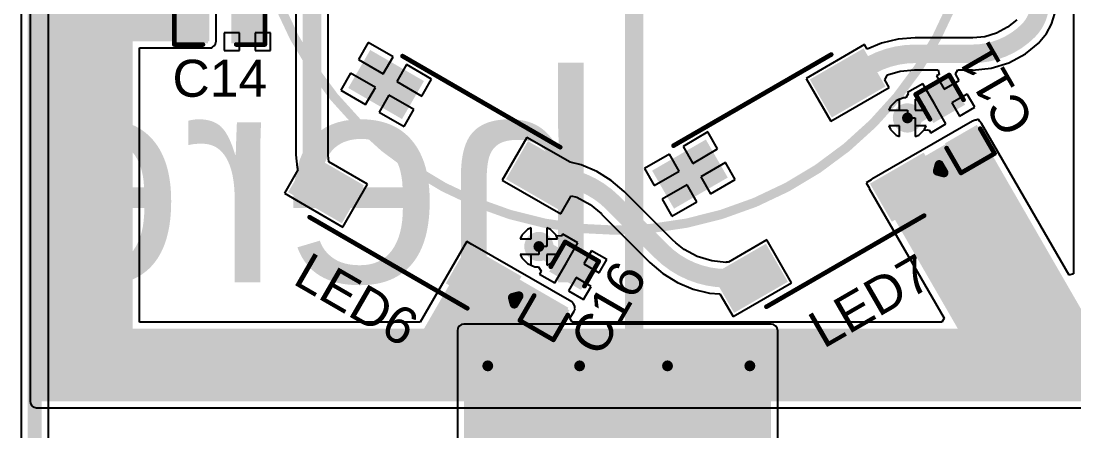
# Model space of a CAD drawing. Header units: millimetres. Extents: x -8 to 110, y -24 to 86.
# Drawn here: x 23.68 to 52.59, y 9.49 to 20.74 of the extents above; entities that cross this region are included whole.
import ezdxf

# ---------------------------------------------------------------- set-up
doc = ezdxf.new("R2010")
doc.units = ezdxf.units.MM
for name, color, linetype in [('BottomLayer', 5, 'Continuous'), ('BottomOverlay', 54, 'Continuous'), ('BottomSolder', 6, 'Continuous'), ('Mechanical1', 6, 'Continuous'), ('TopLayer', 1, 'Continuous'), ('TopOverlay', 2, 'Continuous'), ('TopPaste', 8, 'Continuous'), ('TopSolder', 216, 'Continuous'), ('ViaHoleLayer', 16, 'Continuous')]:
    doc.layers.add(name, color=color, linetype=linetype)
doc.styles.add('Arial', font='', dxfattribs={"height": 0.2})
doc.styles.get('Arial').set_extended_font_data('Arial')

# ---------------------------------------------------------------- blocks, each defined once
blk = doc.blocks.new('WS2812B_XF02_W_27')
at = {"layer": 'TopLayer'}
for points in [[(-3.25, 2.15), (-1.75, 2.15), (-1.75, 1.15), (-3.25, 1.15)], [(3.25, 1.15), (1.75, 1.15), (1.75, 2.15), (3.25, 2.15)], [(-3.25, -1.15), (-1.75, -1.15), (-1.75, -2.15), (-3.25, -2.15)], [(1.75, -1.15), (3.25, -1.15), (3.25, -2.15), (1.75, -2.15)]]:
    blk.add_hatch(color=1, dxfattribs=at).paths.add_polyline_path(points)
at = {"layer": 'TopPaste'}
for points in [[(-3.25, 2.15), (-1.75, 2.15), (-1.75, 1.15), (-3.25, 1.15)], [(3.25, 1.15), (1.75, 1.15), (1.75, 2.15), (3.25, 2.15)], [(-3.25, -1.15), (-1.75, -1.15), (-1.75, -2.15), (-3.25, -2.15)], [(1.75, -1.15), (3.25, -1.15), (3.25, -2.15), (1.75, -2.15)]]:
    blk.add_hatch(color=8, dxfattribs=at).paths.add_polyline_path(points)
at = {"layer": 'TopSolder'}
for points in [[(-3.352, 2.252), (-1.648, 2.252), (-1.648, 1.048), (-3.352, 1.048)], [(3.352, 1.048), (1.648, 1.048), (1.648, 2.252), (3.352, 2.252)], [(-3.352, -1.048), (-1.648, -1.048), (-1.648, -2.252), (-3.352, -2.252)], [(1.648, -1.048), (3.352, -1.048), (3.352, -2.252), (1.648, -2.252)]]:
    blk.add_hatch(color=216, dxfattribs=at).paths.add_polyline_path(points)
at = {"layer": 'TopOverlay'}
for points, const_width in [([(2.5, 2.551), (-2.5, 2.551)], 0.127), ([(-3.429, 1.676), (-3.556, 1.803)], 0.254), ([(-3.556, 1.549), (-3.556, 1.803)], 0.254), ([(-3.429, 1.676), (-3.556, 1.549)], 0.254), ([(2.5, -2.551), (-2.5, -2.551)], 0.127)]:
    blk.add_lwpolyline(points, dxfattribs=dict(at, const_width=const_width))
for points, const_width in [([(-2.532, 2.551, 1), (-2.468, 2.551, 1)], 0.0635), ([(2.468, 2.551, 1), (2.532, 2.551, 1)], 0.0635), ([(-3.62, 1.803, 1), (-3.493, 1.803, 1)], 0.127), ([(-3.62, 1.803, 1), (-3.493, 1.803, 1)], 0.127), ([(-3.493, 1.676, 1), (-3.365, 1.676, 1)], 0.127), ([(-3.493, 1.676, 1), (-3.365, 1.676, 1)], 0.127), ([(-3.62, 1.549, 1), (-3.493, 1.549, 1)], 0.127), ([(-3.62, 1.549, 1), (-3.493, 1.549, 1)], 0.127), ([(-2.532, -2.551, 1), (-2.468, -2.551, 1)], 0.0635), ([(2.468, -2.551, 1), (2.532, -2.551, 1)], 0.0635)]:
    blk.add_lwpolyline(points, format="xyb", close=True, dxfattribs=dict(at, const_width=const_width))
blk = doc.blocks.new('WS2812B_XF02_W_28')
at = {"layer": 'TopLayer'}
for points in [[(-3.25, 2.15), (-1.75, 2.15), (-1.75, 1.15), (-3.25, 1.15)], [(3.25, 1.15), (1.75, 1.15), (1.75, 2.15), (3.25, 2.15)], [(-3.25, -1.15), (-1.75, -1.15), (-1.75, -2.15), (-3.25, -2.15)], [(1.75, -1.15), (3.25, -1.15), (3.25, -2.15), (1.75, -2.15)]]:
    blk.add_hatch(color=1, dxfattribs=at).paths.add_polyline_path(points)
at = {"layer": 'TopPaste'}
for points in [[(-3.25, 2.15), (-1.75, 2.15), (-1.75, 1.15), (-3.25, 1.15)], [(3.25, 1.15), (1.75, 1.15), (1.75, 2.15), (3.25, 2.15)], [(-3.25, -1.15), (-1.75, -1.15), (-1.75, -2.15), (-3.25, -2.15)], [(1.75, -1.15), (3.25, -1.15), (3.25, -2.15), (1.75, -2.15)]]:
    blk.add_hatch(color=8, dxfattribs=at).paths.add_polyline_path(points)
at = {"layer": 'TopSolder'}
for points in [[(-3.352, 2.252), (-1.648, 2.252), (-1.648, 1.048), (-3.352, 1.048)], [(3.352, 1.048), (1.648, 1.048), (1.648, 2.252), (3.352, 2.252)], [(-3.352, -1.048), (-1.648, -1.048), (-1.648, -2.252), (-3.352, -2.252)], [(1.648, -1.048), (3.352, -1.048), (3.352, -2.252), (1.648, -2.252)]]:
    blk.add_hatch(color=216, dxfattribs=at).paths.add_polyline_path(points)
at = {"layer": 'TopOverlay'}
for points, const_width in [([(2.5, 2.551), (-2.5, 2.551)], 0.127), ([(-3.556, 1.803), (-3.556, 1.549)], 0.254), ([(-3.429, 1.676), (-3.556, 1.803)], 0.254), ([(-3.429, 1.676), (-3.556, 1.549)], 0.254), ([(2.5, -2.551), (-2.5, -2.551)], 0.127)]:
    blk.add_lwpolyline(points, dxfattribs=dict(at, const_width=const_width))
for points, const_width in [([(-2.532, 2.551, 1), (-2.468, 2.551, 1)], 0.0635), ([(2.468, 2.551, 1), (2.532, 2.551, 1)], 0.0635), ([(-3.619, 1.803, 1), (-3.493, 1.803, 1)], 0.127), ([(-3.619, 1.803, 1), (-3.493, 1.803, 1)], 0.127), ([(-3.493, 1.676, 1), (-3.366, 1.676, 1)], 0.127), ([(-3.493, 1.676, 1), (-3.366, 1.676, 1)], 0.127), ([(-3.619, 1.549, 1), (-3.493, 1.549, 1)], 0.127), ([(-3.619, 1.549, 1), (-3.493, 1.549, 1)], 0.127), ([(-2.532, -2.551, 1), (-2.468, -2.551, 1)], 0.0635), ([(2.468, -2.551, 1), (2.532, -2.551, 1)], 0.0635)]:
    blk.add_lwpolyline(points, format="xyb", close=True, dxfattribs=dict(at, const_width=const_width))
blk = doc.blocks.new('C___0603_48')
at = {"layer": 'TopLayer'}
for points in [[(-0.381, 0.445), (-0.381, -0.445), (-1.143, -0.445), (-1.143, 0.445)], [(1.143, 0.445), (1.143, -0.445), (0.381, -0.445), (0.381, 0.445)]]:
    blk.add_hatch(color=1, dxfattribs=at).paths.add_polyline_path(points)
at = {"layer": 'TopPaste'}
for points in [[(-0.381, 0.445), (-0.381, -0.445), (-1.143, -0.445), (-1.143, 0.445)], [(1.143, 0.445), (1.143, -0.445), (0.381, -0.445), (0.381, 0.445)]]:
    blk.add_hatch(color=8, dxfattribs=at).paths.add_polyline_path(points)
at = {"layer": 'TopSolder'}
for points in [[(-0.321, 0.504), (-0.321, -0.504), (-1.203, -0.504), (-1.203, 0.504)], [(1.203, 0.504), (1.203, -0.504), (0.321, -0.504), (0.321, 0.504)]]:
    blk.add_hatch(color=216, dxfattribs=at).paths.add_polyline_path(points)
at = {"layer": 'TopOverlay', "const_width": 0.127}
for points in [[(-1.245, -0.533), (-1.245, 0.533)], [(-0.457, 0.533), (-1.245, 0.533)], [(1.245, 0.533), (0.457, 0.533)], [(1.245, -0.533), (1.245, 0.533)], [(-0.457, -0.533), (-1.245, -0.533)], [(1.245, -0.533), (0.457, -0.533)]]:
    blk.add_lwpolyline(points, dxfattribs=at)
at = {"layer": 'TopOverlay', "const_width": 0.0635}
for points in [[(-1.276, 0.533, 1), (-1.213, 0.533, 1)], [(-1.276, 0.533, 1), (-1.213, 0.533, 1)], [(-0.489, 0.533, 1), (-0.425, 0.533, 1)], [(0.425, 0.533, 1), (0.489, 0.533, 1)], [(1.213, 0.533, 1), (1.276, 0.533, 1)], [(1.213, 0.533, 1), (1.276, 0.533, 1)], [(-1.276, -0.533, 1), (-1.213, -0.533, 1)], [(-1.276, -0.533, 1), (-1.213, -0.533, 1)], [(-0.489, -0.533, 1), (-0.425, -0.533, 1)], [(0.425, -0.533, 1), (0.489, -0.533, 1)], [(1.213, -0.533, 1), (1.276, -0.533, 1)], [(1.213, -0.533, 1), (1.276, -0.533, 1)]]:
    blk.add_lwpolyline(points, format="xyb", close=True, dxfattribs=at)
blk = doc.blocks.new('C___0603_50')
at = {"layer": 'TopLayer'}
for points in [[(-0.381, 0.445), (-0.381, -0.445), (-1.143, -0.445), (-1.143, 0.445)], [(1.143, 0.445), (1.143, -0.445), (0.381, -0.445), (0.381, 0.445)]]:
    blk.add_hatch(color=1, dxfattribs=at).paths.add_polyline_path(points)
at = {"layer": 'TopPaste'}
for points in [[(-0.381, 0.445), (-0.381, -0.445), (-1.143, -0.445), (-1.143, 0.445)], [(1.143, 0.445), (1.143, -0.445), (0.381, -0.445), (0.381, 0.445)]]:
    blk.add_hatch(color=8, dxfattribs=at).paths.add_polyline_path(points)
at = {"layer": 'TopSolder'}
for points in [[(-0.321, 0.504), (-0.321, -0.504), (-1.203, -0.504), (-1.203, 0.504)], [(1.203, 0.504), (1.203, -0.504), (0.321, -0.504), (0.321, 0.504)]]:
    blk.add_hatch(color=216, dxfattribs=at).paths.add_polyline_path(points)
at = {"layer": 'TopOverlay', "const_width": 0.127}
for points in [[(-1.245, 0.533), (-1.245, -0.533)], [(-0.457, 0.533), (-1.245, 0.533)], [(1.245, 0.533), (0.457, 0.533)], [(1.245, 0.533), (1.245, -0.533)], [(-0.457, -0.533), (-1.245, -0.533)], [(1.245, -0.533), (0.457, -0.533)]]:
    blk.add_lwpolyline(points, dxfattribs=at)
at = {"layer": 'TopOverlay', "const_width": 0.0635}
for points in [[(-1.276, 0.533, 1), (-1.213, 0.533, 1)], [(-1.276, 0.533, 1), (-1.213, 0.533, 1)], [(-0.489, 0.533, 1), (-0.425, 0.533, 1)], [(0.425, 0.533, 1), (0.489, 0.533, 1)], [(1.213, 0.533, 1), (1.276, 0.533, 1)], [(1.213, 0.533, 1), (1.276, 0.533, 1)], [(-1.276, -0.533, 1), (-1.213, -0.533, 1)], [(-1.276, -0.533, 1), (-1.213, -0.533, 1)], [(-0.489, -0.533, 1), (-0.425, -0.533, 1)], [(0.425, -0.533, 1), (0.489, -0.533, 1)], [(1.213, -0.533, 1), (1.276, -0.533, 1)], [(1.213, -0.533, 1), (1.276, -0.533, 1)]]:
    blk.add_lwpolyline(points, format="xyb", close=True, dxfattribs=at)
blk = doc.blocks.new('C___0603_53')
at = {"layer": 'TopLayer'}
for points in [[(-0.381, 0.445), (-0.381, -0.445), (-1.143, -0.445), (-1.143, 0.445)], [(1.143, 0.445), (1.143, -0.445), (0.381, -0.445), (0.381, 0.445)]]:
    blk.add_hatch(color=1, dxfattribs=at).paths.add_polyline_path(points)
at = {"layer": 'TopPaste'}
for points in [[(-0.381, 0.445), (-0.381, -0.445), (-1.143, -0.445), (-1.143, 0.445)], [(1.143, 0.445), (1.143, -0.445), (0.381, -0.445), (0.381, 0.445)]]:
    blk.add_hatch(color=8, dxfattribs=at).paths.add_polyline_path(points)
at = {"layer": 'TopSolder'}
for points in [[(-0.321, 0.504), (-0.321, -0.504), (-1.203, -0.504), (-1.203, 0.504)], [(1.203, 0.504), (1.203, -0.504), (0.321, -0.504), (0.321, 0.504)]]:
    blk.add_hatch(color=216, dxfattribs=at).paths.add_polyline_path(points)
at = {"layer": 'TopOverlay', "const_width": 0.127}
for points in [[(-1.245, -0.533), (-1.245, 0.533)], [(-1.245, 0.533), (-0.457, 0.533)], [(0.457, 0.533), (1.245, 0.533)], [(1.245, -0.533), (1.245, 0.533)], [(-1.245, -0.533), (-0.457, -0.533)], [(0.457, -0.533), (1.245, -0.533)]]:
    blk.add_lwpolyline(points, dxfattribs=at)
at = {"layer": 'TopOverlay', "const_width": 0.0635}
for points in [[(-1.276, 0.533, 1), (-1.213, 0.533, 1)], [(-1.276, 0.533, 1), (-1.213, 0.533, 1)], [(-0.489, 0.533, 1), (-0.425, 0.533, 1)], [(0.425, 0.533, 1), (0.489, 0.533, 1)], [(1.213, 0.533, 1), (1.276, 0.533, 1)], [(1.213, 0.533, 1), (1.276, 0.533, 1)], [(-1.276, -0.533, 1), (-1.213, -0.533, 1)], [(-1.276, -0.533, 1), (-1.213, -0.533, 1)], [(-0.489, -0.533, 1), (-0.425, -0.533, 1)], [(0.425, -0.533, 1), (0.489, -0.533, 1)], [(1.213, -0.533, 1), (1.276, -0.533, 1)], [(1.213, -0.533, 1), (1.276, -0.533, 1)]]:
    blk.add_lwpolyline(points, format="xyb", close=True, dxfattribs=at)

msp = doc.modelspace()

# ---------------------------------------------------------------- hatches: boundary and pattern name
at = {"layer": 'BottomLayer'}
h = msp.add_hatch(color=5, dxfattribs=at)
edge = h.paths.add_edge_path()
edge.add_arc((48.015, 18.078), 0.3, 0, 360)
h = msp.add_hatch(color=5, dxfattribs=at)
edge = h.paths.add_edge_path()
edge.add_arc((37.896, 14.551), 0.3, 0, 360)
msp.add_hatch(color=5, dxfattribs=at).paths.add_polyline_path([(35.838, 5.137), (44.271, 5.137), (44.271, 12.243), (35.838, 12.243)])
h = msp.add_hatch(color=5, dxfattribs=at)
edge = h.paths.add_edge_path()
edge.add_arc((36.492, 11.278), 0.3, 0, 360)
h = msp.add_hatch(color=5, dxfattribs=at)
edge = h.paths.add_edge_path()
edge.add_arc((39.014, 11.278), 0.3, 0, 360)
h = msp.add_hatch(color=5, dxfattribs=at)
edge = h.paths.add_edge_path()
edge.add_arc((41.427, 11.278), 0.3, 0, 360)
h = msp.add_hatch(color=5, dxfattribs=at)
edge = h.paths.add_edge_path()
edge.add_arc((43.688, 11.278), 0.3, 0, 360)
at = {"layer": 'BottomSolder'}
h = msp.add_hatch(color=6, dxfattribs=at)
edge = h.paths.add_edge_path()
edge.add_arc((48.015, 18.078), 0.402, 0, 360)
h = msp.add_hatch(color=6, dxfattribs=at)
edge = h.paths.add_edge_path()
edge.add_arc((37.896, 14.551), 0.402, 0, 360)
h = msp.add_hatch(color=6, dxfattribs=at)
edge = h.paths.add_edge_path()
edge.add_arc((36.492, 11.278), 0.402, 0, 360)
h = msp.add_hatch(color=6, dxfattribs=at)
edge = h.paths.add_edge_path()
edge.add_arc((39.014, 11.278), 0.402, 0, 360)
h = msp.add_hatch(color=6, dxfattribs=at)
edge = h.paths.add_edge_path()
edge.add_arc((41.427, 11.278), 0.402, 0, 360)
h = msp.add_hatch(color=6, dxfattribs=at)
edge = h.paths.add_edge_path()
edge.add_arc((43.688, 11.278), 0.402, 0, 360)
at = {"layer": 'TopLayer'}
for points in [[(24.106, 10.312), (26.746, 10.312), (26.746, 40.513), (24.106, 40.513)], [(24.155, 20.18), (28.85, 20.18), (28.85, 23.25), (24.155, 23.25)], [(53.161, 12.179), (49.894, 17.837), (47.123, 16.238), (50.39, 10.58)], [(37.354, 10.533), (38.705, 12.873), (35.982, 14.445), (34.631, 12.105)], [(55.194, 12.294), (24.155, 12.294), (24.155, 10.306), (55.194, 10.306)]]:
    msp.add_hatch(color=1, dxfattribs=at).paths.add_polyline_path(points)
h = msp.add_hatch(color=1, dxfattribs=at)
edge = h.paths.add_edge_path()
edge.add_arc((48.015, 18.078), 0.3, 0, 360)
h = msp.add_hatch(color=1, dxfattribs=at)
edge = h.paths.add_edge_path()
edge.add_arc((37.896, 14.551), 0.3, 0, 360)
h = msp.add_hatch(color=1, dxfattribs=at)
edge = h.paths.add_edge_path()
edge.add_arc((36.492, 11.278), 0.3, 0, 360)
h = msp.add_hatch(color=1, dxfattribs=at)
edge = h.paths.add_edge_path()
edge.add_arc((39.014, 11.278), 0.3, 0, 360)
h = msp.add_hatch(color=1, dxfattribs=at)
edge = h.paths.add_edge_path()
edge.add_arc((41.427, 11.278), 0.3, 0, 360)
h = msp.add_hatch(color=1, dxfattribs=at)
edge = h.paths.add_edge_path()
edge.add_arc((43.688, 11.278), 0.3, 0, 360)
at = {"layer": 'TopSolder'}
h = msp.add_hatch(color=216, dxfattribs=at)
edge = h.paths.add_edge_path()
edge.add_arc((48.015, 18.078), 0.402, 0, 360)
h = msp.add_hatch(color=216, dxfattribs=at)
edge = h.paths.add_edge_path()
edge.add_arc((37.896, 14.551), 0.402, 0, 360)
h = msp.add_hatch(color=216, dxfattribs=at)
edge = h.paths.add_edge_path()
edge.add_arc((36.492, 11.278), 0.402, 0, 360)
h = msp.add_hatch(color=216, dxfattribs=at)
edge = h.paths.add_edge_path()
edge.add_arc((39.014, 11.278), 0.402, 0, 360)
h = msp.add_hatch(color=216, dxfattribs=at)
edge = h.paths.add_edge_path()
edge.add_arc((41.427, 11.278), 0.402, 0, 360)
h = msp.add_hatch(color=216, dxfattribs=at)
edge = h.paths.add_edge_path()
edge.add_arc((43.688, 11.278), 0.402, 0, 360)
at = {"layer": 'ViaHoleLayer'}
h = msp.add_hatch(color=16, dxfattribs=at)
edge = h.paths.add_edge_path()
edge.add_arc((48.015, 18.078), 0.15, 0, 360)
h = msp.add_hatch(color=16, dxfattribs=at)
edge = h.paths.add_edge_path()
edge.add_arc((37.896, 14.551), 0.15, 0, 360)
h = msp.add_hatch(color=16, dxfattribs=at)
edge = h.paths.add_edge_path()
edge.add_arc((36.492, 11.278), 0.15, 0, 360)
h = msp.add_hatch(color=16, dxfattribs=at)
edge = h.paths.add_edge_path()
edge.add_arc((39.014, 11.278), 0.15, 0, 360)
h = msp.add_hatch(color=16, dxfattribs=at)
edge = h.paths.add_edge_path()
edge.add_arc((41.427, 11.278), 0.15, 0, 360)
h = msp.add_hatch(color=16, dxfattribs=at)
edge = h.paths.add_edge_path()
edge.add_arc((43.688, 11.278), 0.15, 0, 360)

# ---------------------------------------------------------------- linework, layer by layer
at = {"layer": 'BottomLayer'}
for p, q in [((23.678, 27.915), (23.678, 4.499)), ((24.429, 4.343), (24.429, 27.759)), ((47.701, 18.548), (47.545, 18.392)), ((47.799, 18.589), (47.701, 18.548)), ((47.799, 18.294), (47.799, 18.589)), ((48.329, 18.548), (48.231, 18.589)), ((48.231, 18.589), (48.231, 18.294)), ((48.485, 18.392), (48.329, 18.548)), ((47.545, 18.392), (47.505, 18.294)), ((47.505, 18.294), (47.799, 18.294)), ((48.231, 18.294), (48.525, 18.294)), ((48.525, 18.294), (48.485, 18.392)), ((47.799, 17.863), (47.505, 17.863)), ((47.505, 17.863), (47.545, 17.765)), ((47.545, 17.765), (47.701, 17.609)), ((47.799, 17.568), (47.799, 17.863)), ((48.525, 17.863), (48.231, 17.863)), ((48.231, 17.863), (48.231, 17.568)), ((48.329, 17.609), (48.485, 17.765)), ((48.485, 17.765), (48.525, 17.863)), ((47.701, 17.609), (47.799, 17.568)), ((48.231, 17.568), (48.329, 17.609)), ((37.68, 15.062), (37.582, 15.021)), ((37.68, 14.767), (37.68, 15.062)), ((38.21, 15.021), (38.112, 15.062)), ((38.112, 15.062), (38.112, 14.767)), ((37.426, 14.865), (37.386, 14.767)), ((37.386, 14.767), (37.68, 14.767)), ((37.582, 15.021), (37.426, 14.865)), ((38.112, 14.767), (38.406, 14.767)), ((38.366, 14.865), (38.21, 15.021)), ((38.406, 14.767), (38.366, 14.865)), ((37.68, 14.335), (37.386, 14.335)), ((37.386, 14.335), (37.426, 14.237)), ((37.426, 14.237), (37.582, 14.082)), ((37.68, 14.041), (37.68, 14.335)), ((38.406, 14.335), (38.112, 14.335)), ((38.112, 14.335), (38.112, 14.041)), ((38.21, 14.082), (38.366, 14.237)), ((38.366, 14.237), (38.406, 14.335)), ((37.582, 14.082), (37.68, 14.041)), ((38.112, 14.041), (38.21, 14.082)), ((35.671, 12.312), (35.657, 12.243)), ((35.657, 12.243), (35.657, 6.766)), ((35.71, 12.371), (35.671, 12.312)), ((35.769, 12.41), (35.71, 12.371)), ((35.838, 12.424), (35.769, 12.41)), ((44.271, 12.424), (35.838, 12.424)), ((44.34, 12.41), (44.271, 12.424)), ((44.399, 12.371), (44.34, 12.41)), ((44.438, 12.312), (44.399, 12.371)), ((44.452, 12.243), (44.438, 12.312)), ((44.452, 6.766), (44.452, 12.243))]:
    msp.add_line(p, q, dxfattribs=at)
at = {"layer": 'BottomLayer', "const_width": 0.381}
msp.add_lwpolyline([(24.054, 4.343), (24.054, 27.915)], dxfattribs=at)
at = {"layer": 'BottomOverlay', "const_width": 0.508}
msp.add_lwpolyline([(40.511, 6.621), (40.511, 41.621)], dxfattribs=at)
at = {"layer": 'Mechanical1', "const_width": 0.254}
msp.add_lwpolyline([(50, 25, 1), (30, 25, 1)], format="xyb", close=True, dxfattribs=at)
at = {"layer": 'TopLayer'}
for p, q in [((23.925, 40.513), (23.925, 10.312)), ((52.577, 26.569), (52.577, 13.798)), ((29.031, 20.18), (29.031, 23.25)), ((31.227, 21.572), (31.227, 17.063)), ((32.108, 17.063), (32.108, 21.572)), ((51.973, 20.655), (52.06, 20.94)), ((50.763, 20.565), (50.463, 20.405)), ((51.014, 20.772), (50.763, 20.565)), ((51.833, 20.392), (51.973, 20.655)), ((29.676, 20.409), (29.256, 20.409)), ((29.256, 20.409), (29.256, 19.926)), ((29.676, 19.926), (29.676, 20.409)), ((30.526, 20.409), (30.107, 20.409)), ((30.107, 20.409), (30.107, 19.926)), ((30.526, 19.926), (30.526, 20.409)), ((47.758, 20.242), (47.303, 20.132)), ((48.225, 20.278), (47.758, 20.242)), ((49.8, 20.278), (48.225, 20.278)), ((48.225, 20.278), (48.225, 20.278)), ((49.814, 20.275), (49.8, 20.278)), ((50.138, 20.307), (49.814, 20.275)), ((50.463, 20.405), (50.138, 20.307)), ((51.651, 20.171), (51.833, 20.392)), ((26.927, 12.475), (26.927, 19.999)), ((26.927, 19.999), (28.85, 19.999)), ((28.85, 19.999), (28.868, 20.003)), ((28.868, 20.003), (28.926, 20.003)), ((28.926, 20.017), (28.978, 20.052)), ((28.926, 20.003), (28.926, 20.017)), ((28.978, 20.052), (29.017, 20.111)), ((29.017, 20.111), (29.031, 20.18)), ((33.208, 20.15), (32.939, 19.684)), ((33.891, 19.756), (33.208, 20.15)), ((46.837, 20.089), (45.23, 19.161)), ((46.907, 19.968), (46.837, 20.089)), ((47.303, 20.132), (46.907, 19.968)), ((51.252, 19.833), (51.648, 20.158)), ((51.645, 20.161), (51.651, 20.171)), ((51.648, 20.158), (51.645, 20.161)), ((29.256, 19.926), (29.676, 19.926)), ((30.107, 19.926), (30.526, 19.926)), ((32.939, 19.684), (33.622, 19.29)), ((33.622, 19.29), (33.891, 19.756)), ((50.8, 19.592), (51.252, 19.833)), ((34.265, 19.54), (33.996, 19.074)), ((34.947, 19.146), (34.265, 19.54)), ((47.814, 19.363), (48.205, 19.401)), ((48.205, 19.401), (48.225, 19.397)), ((48.225, 19.397), (48.854, 19.397)), ((48.854, 19.397), (48.887, 19.274)), ((49.336, 19.287), (49.399, 19.397)), ((49.399, 19.397), (49.8, 19.397)), ((49.8, 19.393), (50.31, 19.443)), ((49.8, 19.397), (49.8, 19.393)), ((50.31, 19.443), (50.8, 19.592)), ((32.723, 19.31), (32.454, 18.844)), ((33.406, 18.916), (32.723, 19.31)), ((34.678, 18.68), (34.947, 19.146)), ((45.23, 19.161), (45.908, 17.987)), ((47.392, 19.127), (47.464, 19.257)), ((47.515, 18.915), (47.392, 19.127)), ((47.464, 19.257), (47.814, 19.363)), ((48.887, 19.274), (48.811, 19.231)), ((48.811, 19.231), (49.021, 18.868)), ((49.021, 18.868), (49.439, 19.109)), ((49.439, 19.109), (49.336, 19.287)), ((32.454, 18.844), (33.137, 18.45)), ((33.137, 18.45), (33.406, 18.916)), ((33.996, 19.074), (34.678, 18.68)), ((45.908, 17.987), (47.515, 18.915)), ((48.437, 19.015), (48.019, 18.773)), ((48.755, 18.465), (48.437, 19.015)), ((33.78, 18.7), (33.511, 18.234)), ((34.462, 18.306), (33.78, 18.7)), ((47.701, 18.548), (47.545, 18.392)), ((47.905, 18.632), (47.701, 18.548)), ((47.974, 18.632), (47.905, 18.632)), ((48.037, 18.742), (47.974, 18.632)), ((48.019, 18.773), (48.037, 18.742)), ((49.655, 18.735), (49.237, 18.494)), ((49.864, 18.372), (49.655, 18.735)), ((33.511, 18.234), (34.193, 17.84)), ((34.193, 17.84), (34.462, 18.306)), ((47.545, 18.392), (47.505, 18.294)), ((47.505, 18.294), (48.015, 18.294)), ((48.015, 18.294), (48.015, 18.078)), ((49.072, 17.915), (48.755, 18.465)), ((49.237, 18.494), (49.446, 18.131)), ((49.446, 18.131), (49.864, 18.372)), ((49.803, 17.994), (47.033, 16.395)), ((48.015, 18.078), (48.231, 18.078)), ((48.231, 18.078), (48.231, 17.568)), ((49.87, 18.017), (49.803, 17.994)), ((49.906, 18.015), (49.87, 18.017)), ((49.963, 18.048), (49.906, 18.015)), ((50.001, 17.983), (49.963, 18.048)), ((50.004, 17.981), (50.001, 17.983)), ((50.051, 17.928), (50.004, 17.981)), ((52.455, 13.765), (50.051, 17.928)), ((42.535, 17.693), (41.853, 17.299)), ((42.804, 17.227), (42.535, 17.693)), ((47.799, 17.863), (47.505, 17.863)), ((47.505, 17.863), (47.545, 17.765)), ((47.545, 17.765), (47.701, 17.609)), ((47.799, 17.568), (47.799, 17.863)), ((48.329, 17.609), (48.466, 17.746)), ((48.466, 17.746), (48.564, 17.752)), ((48.564, 17.752), (48.614, 17.744)), ((48.614, 17.744), (48.654, 17.674)), ((48.654, 17.674), (49.072, 17.915)), ((37.566, 17.546), (36.889, 16.372)), ((38.75, 16.863), (37.566, 17.546)), ((47.701, 17.609), (47.799, 17.568)), ((48.231, 17.568), (48.329, 17.609)), ((31.227, 17.063), (31.227, 17.063)), ((31.227, 17.063), (31.261, 16.722)), ((32.106, 17.053), (32.108, 17.063)), ((41.479, 17.083), (40.796, 16.689)), ((41.748, 16.617), (41.479, 17.083)), ((41.853, 17.299), (42.122, 16.833)), ((42.122, 16.833), (42.804, 17.227)), ((32.129, 16.875), (32.106, 17.053)), ((33.193, 16.26), (32.129, 16.875)), ((39.052, 16.79), (38.75, 16.863)), ((39.484, 16.611), (39.052, 16.79)), ((43.02, 16.853), (42.338, 16.459)), ((43.289, 16.387), (43.02, 16.853)), ((31.28, 16.658), (30.909, 16.014)), ((31.261, 16.722), (31.28, 16.658)), ((39.883, 16.367), (39.484, 16.611)), ((40.796, 16.689), (41.065, 16.223)), ((41.065, 16.223), (41.748, 16.617)), ((32.515, 15.086), (33.193, 16.26)), ((36.889, 16.372), (38.496, 15.444)), ((40.239, 16.063), (39.883, 16.367)), ((41.964, 16.243), (41.281, 15.849)), ((42.233, 15.777), (41.964, 16.243)), ((42.338, 16.459), (42.607, 15.993)), ((42.607, 15.993), (43.289, 16.387)), ((47.019, 16.383), (46.88, 16.303)), ((46.88, 16.303), (46.961, 16.164)), ((47.033, 16.395), (47.019, 16.383)), ((30.909, 16.014), (32.515, 15.086)), ((38.496, 15.444), (38.786, 15.946)), ((38.786, 15.946), (38.937, 15.901)), ((38.937, 15.901), (39.301, 15.706)), ((41.566, 14.735), (40.238, 16.063)), ((40.238, 16.063), (40.239, 16.063)), ((46.961, 16.164), (46.966, 16.147)), ((46.966, 16.147), (49.023, 12.585)), ((39.301, 15.706), (39.604, 15.457)), ((41.281, 15.849), (41.55, 15.383)), ((41.55, 15.383), (42.233, 15.777)), ((39.604, 15.457), (39.616, 15.44)), ((39.616, 15.44), (40.853, 14.202)), ((37.68, 15.062), (37.582, 15.021)), ((37.68, 14.767), (37.68, 15.062)), ((38.21, 15.021), (38.112, 15.062)), ((38.112, 15.062), (38.112, 14.551)), ((37.426, 14.865), (37.386, 14.767)), ((37.386, 14.767), (37.68, 14.767)), ((37.582, 15.021), (37.426, 14.865)), ((38.366, 14.865), (38.21, 15.021)), ((38.374, 14.844), (38.366, 14.865)), ((38.515, 14.835), (38.374, 14.844)), ((38.549, 14.894), (38.515, 14.835)), ((38.967, 14.652), (38.549, 14.894)), ((35.825, 14.536), (34.635, 12.475)), ((35.836, 14.549), (35.825, 14.536)), ((35.916, 14.688), (35.836, 14.549)), ((36.055, 14.608), (35.916, 14.688)), ((36.072, 14.602), (36.055, 14.608)), ((38.796, 13.03), (36.072, 14.602)), ((36.072, 14.602), (36.072, 14.602)), ((38.112, 14.551), (37.896, 14.551)), ((37.896, 14.551), (37.896, 14.335)), ((38.65, 14.102), (38.967, 14.652)), ((41.658, 14.652), (41.566, 14.735)), ((41.566, 14.735), (41.566, 14.735)), ((41.881, 14.469), (41.658, 14.652)), ((42.245, 14.274), (41.881, 14.469)), ((44.157, 14.731), (43.1, 14.12)), ((44.835, 13.557), (44.157, 14.731)), ((37.896, 14.335), (37.386, 14.335)), ((37.386, 14.335), (37.426, 14.237)), ((37.426, 14.237), (37.582, 14.082)), ((39.341, 14.436), (39.132, 14.073)), ((39.759, 14.195), (39.341, 14.436)), ((39.549, 13.832), (39.759, 14.195)), ((40.853, 14.202), (40.943, 14.112)), ((42.64, 14.155), (42.245, 14.274)), ((37.582, 14.082), (37.786, 13.997)), ((37.786, 13.997), (37.885, 13.997)), ((37.885, 13.997), (37.961, 13.874)), ((38.332, 13.552), (38.65, 14.102)), ((39.132, 14.073), (39.549, 13.832)), ((40.943, 14.112), (40.943, 14.112)), ((40.943, 14.112), (41.298, 13.808)), ((43.031, 14.116), (42.64, 14.155)), ((43.05, 14.12), (43.031, 14.116)), ((43.1, 14.12), (43.05, 14.12)), ((37.961, 13.874), (37.914, 13.794)), ((37.914, 13.794), (38.332, 13.552)), ((38.916, 13.7), (38.706, 13.337)), ((39.334, 13.458), (38.916, 13.7)), ((41.298, 13.808), (41.697, 13.564)), ((52.577, 13.798), (52.455, 13.765)), ((38.706, 13.337), (39.124, 13.095)), ((39.124, 13.095), (39.334, 13.458)), ((41.697, 13.564), (42.129, 13.385)), ((42.129, 13.385), (42.584, 13.275)), ((43.228, 12.629), (44.835, 13.557)), ((38.849, 12.983), (38.796, 13.03)), ((42.584, 13.275), (42.868, 13.253)), ((42.868, 13.253), (43.228, 12.629)), ((38.749, 12.585), (38.862, 12.782)), ((38.88, 12.92), (38.849, 12.983)), ((38.862, 12.782), (38.873, 12.812)), ((38.873, 12.812), (38.893, 12.847)), ((38.885, 12.852), (38.88, 12.92)), ((38.893, 12.847), (38.885, 12.852)), ((34.635, 12.475), (26.927, 12.475)), ((38.812, 12.475), (38.749, 12.585)), ((48.959, 12.475), (38.812, 12.475)), ((49.023, 12.585), (48.959, 12.475)), ((23.925, 10.312), (23.938, 10.243)), ((23.938, 10.243), (23.978, 10.184)), ((23.978, 10.184), (24.036, 10.145)), ((24.036, 10.145), (24.106, 10.131)), ((24.106, 10.131), (24.123, 10.131)), ((24.123, 10.131), (24.155, 10.125)), ((24.155, 10.125), (55.194, 10.125))]:
    msp.add_line(p, q, dxfattribs=at)
at = {"layer": 'TopLayer', "const_width": 0.508}
for points in [[(31.667, 17.063), (31.667, 22.5)], [(29.891, 20.625), (29.891, 21.69)], [(48.225, 19.837), (49.8, 19.837)], [(46.373, 19.038), (46.429, 19.093)], [(48.063, 18.066), (48.942, 18.573)], [(38.031, 16.495), (38.131, 16.495)], [(39.927, 15.751), (41.254, 14.424)], [(37.9, 14.535), (38.562, 14.153)], [(38.562, 14.153), (38.837, 13.994)], [(43.05, 13.68), (43.693, 13.68)]]:
    msp.add_lwpolyline(points, dxfattribs=at)
for points in [[(51.65, 21.237, -0.198912), (51.333, 20.472)], [(51.333, 20.472, -0.198912), (49.8, 19.837)], [(46.429, 19.093, -0.198912), (48.225, 19.837)], [(32.051, 16.137, -0.198912), (31.667, 17.063)], [(38.131, 16.495, -0.198912), (39.927, 15.751)], [(43.05, 13.68, -0.198912), (41.254, 14.424)]]:
    msp.add_lwpolyline(points, format="xyb", dxfattribs=at)
at = {"layer": 'TopLayer', "const_width": 0.254}
for points in [[(29.764, 20.625, 1), (30.018, 20.625, 1)], [(51.206, 20.472, 1), (51.46, 20.472, 1)], [(51.206, 20.472, 1), (51.46, 20.472, 1)], [(48.098, 19.837, 1), (48.352, 19.837, 1)], [(48.098, 19.837, 1), (48.352, 19.837, 1)], [(49.673, 19.837, 1), (49.927, 19.837, 1)], [(49.673, 19.837, 1), (49.927, 19.837, 1)], [(46.246, 19.038, 1), (46.5, 19.038, 1)], [(46.302, 19.093, 1), (46.556, 19.093, 1)], [(46.302, 19.093, 1), (46.556, 19.093, 1)], [(48.815, 18.573, 1), (49.069, 18.573, 1)], [(47.936, 18.066, 1), (48.19, 18.066, 1)], [(31.54, 17.063, 1), (31.794, 17.063, 1)], [(31.54, 17.063, 1), (31.794, 17.063, 1)], [(37.904, 16.495, 1), (38.158, 16.495, 1)], [(38.004, 16.495, 1), (38.258, 16.495, 1)], [(38.004, 16.495, 1), (38.258, 16.495, 1)], [(31.924, 16.137, 1), (32.178, 16.137, 1)], [(39.8, 15.751, 1), (40.054, 15.751, 1)], [(39.8, 15.751, 1), (40.054, 15.751, 1)], [(37.773, 14.535, 1), (38.027, 14.535, 1)], [(41.127, 14.424, 1), (41.381, 14.424, 1)], [(41.127, 14.424, 1), (41.381, 14.424, 1)], [(38.435, 14.153, 1), (38.689, 14.153, 1)], [(38.435, 14.153, 1), (38.689, 14.153, 1)], [(38.71, 13.994, 1), (38.964, 13.994, 1)], [(42.923, 13.68, 1), (43.177, 13.68, 1)], [(42.923, 13.68, 1), (43.177, 13.68, 1)], [(43.566, 13.68, 1), (43.82, 13.68, 1)]]:
    msp.add_lwpolyline(points, format="xyb", close=True, dxfattribs=at)

# ---------------------------------------------------------------- block references
for name, p, rotation in [('C___0603_50', (29.129, 20.625), 180), ('WS2812B_XF02_W_28', (35.041, 16.316), 150), ('WS2812B_XF02_W_27', (45.033, 16.359), 210), ('C___0603_53', (49.323, 17.913), 300.0000000000001), ('C___0603_48', (38.456, 13.335), 240)]:
    msp.add_blockref(name, p, dxfattribs=dict(rotation=rotation))

# ---------------------------------------------------------------- texts
at = {"layer": 'BottomOverlay', "style": 'Arial', "text_generation_flag": 2}
msp.add_text('here', height=5.715, dxfattribs=at).set_placement((39.677, 13.572))
at = {"layer": 'TopOverlay', "style": 'Arial'}
for s, rotation, p in [('C11', 120, (51.531, 17.984)), ('LED6', 330, (31.103, 13.547)), ('LED7', 30, (45.708, 11.736)), ('C16', 60, (39.589, 11.481))]:
    msp.add_text(s, height=1.016, rotation=rotation, dxfattribs=at).set_placement(p)
msp.add_text('C14', height=1.016, dxfattribs=at).set_placement((27.835, 18.659))

doc.saveas('drawing.dxf')
